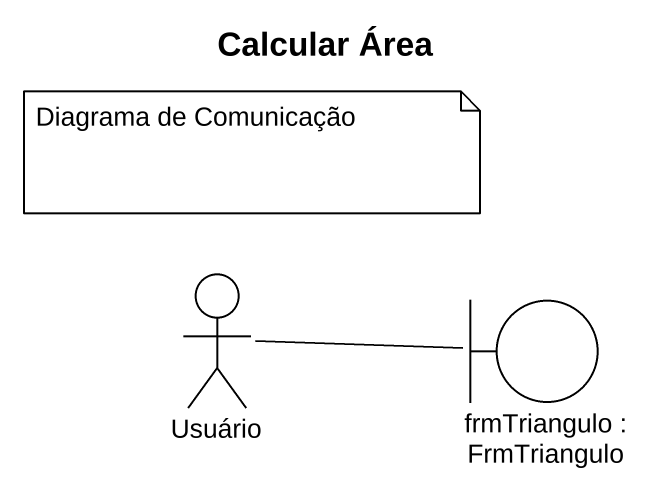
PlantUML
@startuml
title Calcular Área
actor Usuário
boundary "frmTriangulo : FrmTriangulo" as frmTriangulo
Usuário -right- frmTriangulo
note as N1
  Diagrama de Comunicação
end note
@enduml
